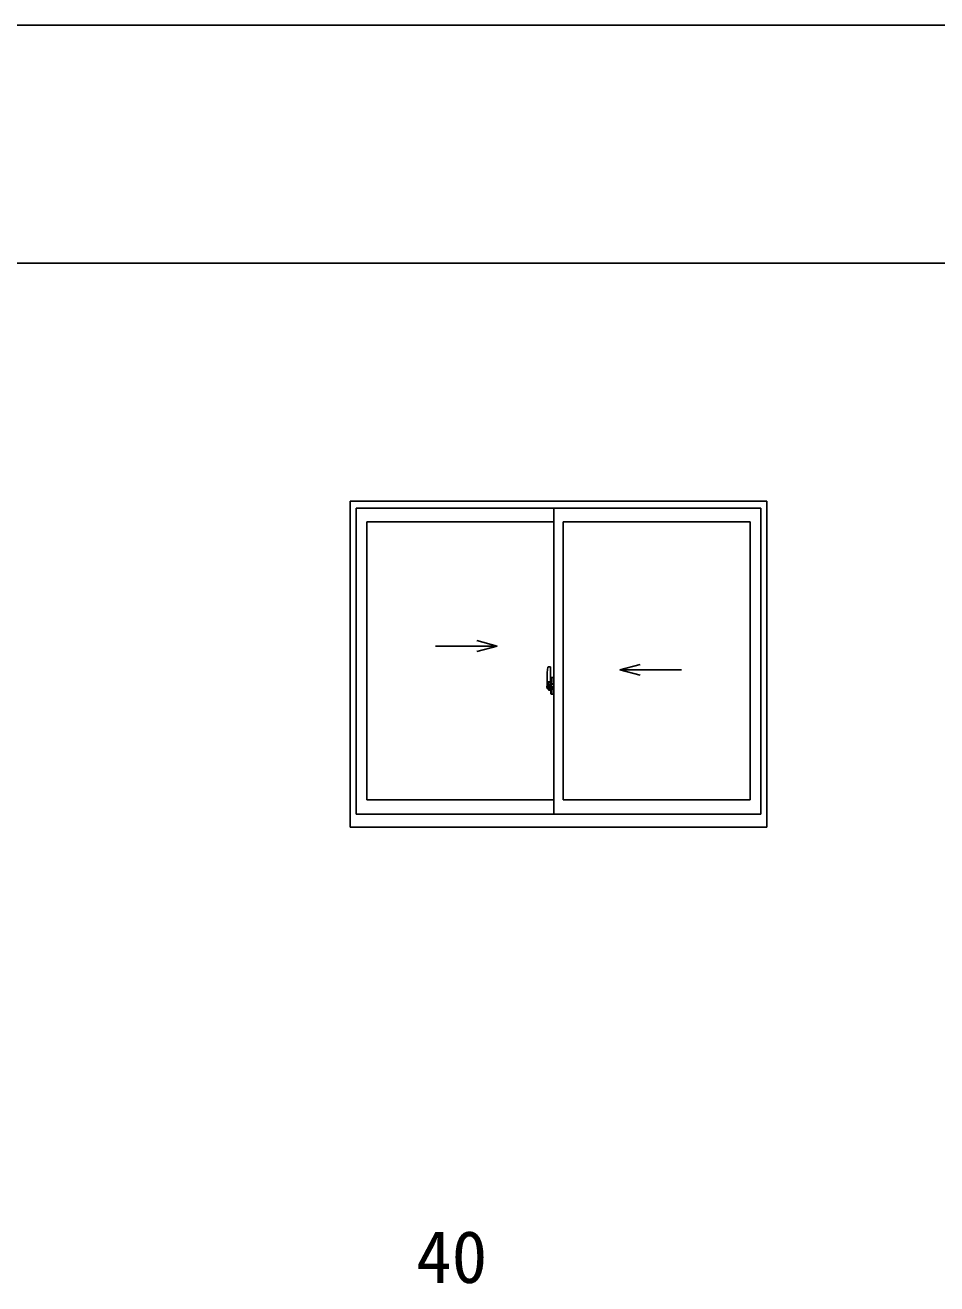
# Model space of a CAD drawing. Units: millimetres, scale not verified. Extents: x -437 to 438, y -281 to 279.
# Drawn here: x 223.7 to 319.4, y 111.5 to 243.7 of the extents above; entities that cross this region are included whole.
import ezdxf
from ezdxf.enums import TextEntityAlignment as Align

# ---------------------------------------------------------------- set-up
doc = ezdxf.new("R2010")
doc.units = ezdxf.units.MM
doc.header["$LTSCALE"] = 2
for name, color, linetype in [('0-5_YKK_A1', 4, 'Continuous'), ('0-6_YKK_D', 6, 'Continuous'), ('0-7_YKK_ZWAK', 7, 'Continuous')]:
    doc.layers.add(name, color=color, linetype=linetype)
doc.styles.add('ＭＳ ゴシック', font='')
doc.styles.get('ＭＳ ゴシック').set_extended_font_data('MS Gothic')

msp = doc.modelspace()

# ---------------------------------------------------------------- linework, layer by layer
at = {"layer": '0-5_YKK_A1'}
for p, q in [((301.575, 193.7), (257.825, 193.7)), ((257.825, 193.7), (257.825, 159.45)), ((301.575, 159.45), (301.575, 193.7)), ((300.95, 192.95), (258.45, 192.95)), ((258.45, 192.95), (258.45, 160.825)), ((279.2, 160.825), (279.2, 192.95)), ((300.95, 160.825), (300.95, 192.95)), ((279.2, 191.525), (259.575, 191.525)), ((259.575, 191.525), (259.575, 162.3)), ((280.2, 162.3), (280.2, 191.525)), ((299.825, 191.525), (280.2, 191.525)), ((299.825, 162.3), (299.825, 191.525)), ((271.131, 179.036), (273.248, 178.469)), ((266.777, 178.469), (273.248, 178.469)), ((271.131, 177.902), (273.248, 178.469)), ((278.62, 176.279), (278.837, 176.287)), ((278.85, 176.275), (278.85, 174.645)), ((288.269, 176.536), (286.152, 175.969)), ((292.623, 175.969), (286.152, 175.969)), ((288.269, 175.402), (286.152, 175.969)), ((278.5, 175.153), (278.5, 174.044)), ((278.794, 174.721), (278.6, 174.721)), ((278.6, 174.191), (278.6, 174.721)), ((278.613, 174.685), (278.794, 174.685)), ((278.613, 174.195), (278.613, 174.685)), ((278.813, 174.583), (278.813, 174.608)), ((278.842, 174.645), (278.842, 174.496)), ((278.85, 174.645), (278.842, 174.645)), ((278.85, 174.665), (278.85, 174.385)), ((278.85, 174.385), (278.85, 174.562)), ((278.862, 174.574), (278.912, 174.575)), ((278.912, 174.491), (278.912, 174.648)), ((278.913, 175.128), (278.913, 174.675)), ((278.975, 174.675), (278.913, 174.675)), ((278.925, 174.663), (278.925, 174.675)), ((278.988, 174.663), (278.925, 174.663)), ((278.987, 174.662), (278.925, 174.66)), ((278.975, 175.153), (278.938, 175.153)), ((278.975, 175.153), (278.975, 174.675)), ((278.975, 175.14), (278.988, 175.14)), ((278.988, 175.155), (279.2, 175.163)), ((278.988, 175.155), (278.988, 174.663)), ((278.988, 175.14), (278.988, 174.663)), ((279.2, 175.163), (279.2, 173.413)), ((278.923, 174.2), (278.405, 174.2)), ((278.414, 174.2), (279.077, 174.2)), ((278.524, 174.019), (278.627, 174.015)), ((278.6, 174.19), (278.6, 174.191)), ((278.601, 174.166), (278.6, 174.19)), ((278.6, 174.172), (278.6, 174.19)), ((278.627, 174.101), (278.627, 174.015)), ((278.735, 174.101), (278.627, 174.101)), ((278.645, 174.067), (278.627, 174.067)), ((278.645, 174.043), (278.763, 174.043)), ((278.645, 173.978), (278.645, 174.043)), ((278.645, 173.97), (278.645, 173.978)), ((278.645, 173.97), (278.789, 173.97)), ((278.7, 173.843), (278.7, 173.818)), ((278.794, 173.818), (278.7, 173.818)), ((278.713, 173.856), (278.794, 173.856)), ((278.735, 174.105), (278.735, 174.087)), ((278.755, 174.105), (278.735, 174.105)), ((278.755, 174.496), (278.755, 174.087)), ((278.842, 174.496), (278.755, 174.496)), ((278.763, 174.331), (278.755, 174.331)), ((278.763, 174.274), (278.763, 174.373)), ((278.763, 174.274), (278.813, 174.274)), ((278.763, 174.274), (278.763, 174.274)), ((278.763, 174.237), (278.763, 174.274)), ((278.763, 174.237), (278.813, 174.237)), ((278.763, 174.214), (278.763, 174.237)), ((278.763, 174.214), (278.813, 174.214)), ((278.763, 174.117), (278.763, 174.214)), ((278.763, 174.117), (278.813, 174.117)), ((278.763, 174.09), (278.763, 174.117)), ((278.763, 174.09), (278.813, 174.09)), ((278.763, 174.087), (278.763, 174.09)), ((278.77, 174.2), (279.282, 174.2)), ((278.812, 174.067), (278.806, 174.067)), ((278.812, 174.496), (278.812, 174.385)), ((278.812, 174.202), (278.812, 174.067)), ((278.85, 174.437), (278.813, 174.437)), ((278.813, 174.274), (278.813, 173.875)), ((278.898, 174.274), (278.813, 174.274)), ((278.813, 174.274), (278.813, 174.274)), ((278.813, 174.237), (278.813, 174.274)), ((278.813, 174.214), (278.813, 174.237)), ((278.813, 174.117), (278.813, 174.214)), ((278.813, 174.09), (278.813, 174.117)), ((278.813, 174.087), (278.813, 174.09)), ((278.813, 174.087), (278.813, 174.022)), ((278.813, 174.022), (278.813, 174.016)), ((278.813, 174.016), (278.813, 173.99)), ((278.85, 174.416), (278.85, 174.534)), ((278.85, 174.013), (278.85, 174.274)), ((278.85, 174.274), (278.85, 173.875)), ((278.912, 174), (278.862, 174.001)), ((278.912, 173.927), (278.912, 174.084)), ((278.913, 173.448), (278.913, 173.9)), ((278.975, 173.9), (278.913, 173.9)), ((278.987, 173.913), (278.925, 173.915)), ((278.925, 173.913), (278.925, 173.9)), ((278.988, 173.913), (278.925, 173.913)), ((278.937, 174.455), (278.937, 174.12)), ((278.975, 173.423), (278.938, 173.423)), ((278.943, 174.454), (278.943, 173.946)), ((279.185, 174.474), (278.955, 174.466)), ((278.955, 173.934), (279.185, 173.926)), ((278.975, 173.988), (278.975, 173.959)), ((278.975, 173.423), (278.975, 173.9)), ((278.975, 173.435), (278.988, 173.435)), ((279.163, 174), (278.988, 174)), ((278.988, 173.946), (279.163, 173.946)), ((278.988, 173.435), (278.988, 173.913)), ((279.028, 174.532), (279.028, 174.497)), ((279.12, 174.545), (279.04, 174.545)), ((279.04, 174.485), (279.12, 174.485)), ((279.133, 174.532), (279.133, 174.497)), ((279.175, 173.988), (279.175, 173.959)), ((279.193, 174.467), (279.193, 173.933)), ((279.193, 174.467), (279.193, 174.464)), ((279.2, 174.356), (279.193, 174.356)), ((279.2, 174.194), (279.193, 174.194)), ((259.575, 162.3), (279.2, 162.3)), ((280.2, 162.3), (299.825, 162.3)), ((258.45, 160.825), (300.95, 160.825)), ((257.825, 159.45), (301.575, 159.45))]:
    msp.add_line(p, q, dxfattribs=at)
for points in [[(278.813, 174.666), (278.813, 174.496), (278.813, 174.385)], [(278.645, 174.043), (278.645, 174.087), (278.763, 174.087), (278.813, 174.087)], [(278.7, 173.818), (278.689, 173.834), (278.684, 173.842)], [(278.811, 173.982), (278.809, 173.979), (278.807, 173.976), (278.802, 173.972), (278.794, 173.97), (278.785, 173.97), (278.78, 173.971), (278.774, 173.972), (278.763, 173.978), (278.763, 173.978)], [(278.813, 174.385), (278.898, 174.385), (278.898, 174.286)], [(278.813, 174.286), (278.898, 174.286), (278.898, 174.274)], [(278.937, 174.455), (278.936, 174.455), (278.932, 174.455), (278.927, 174.458), (278.921, 174.464), (278.915, 174.478), (278.912, 174.491)], [(278.912, 174.084), (278.913, 174.088), (278.916, 174.102), (278.92, 174.109), (278.925, 174.115), (278.929, 174.118), (278.934, 174.12), (278.937, 174.12)], [(278.988, 173.913), (278.988, 173.42), (279.2, 173.413)]]:
    msp.add_lwpolyline(points, dxfattribs=at)
for centre, radius, start, end in [((285.125, 175.132), 6.625, 170.20654, 179.82143), ((278.621, 176.254), 0.025, 92, 170.20654), ((278.837, 176.275), 0.0125, 0, 92), ((278.613, 174.697), 0.0125, 180, 270), ((278.794, 174.665), 0.0562, 0, 90), ((278.794, 174.666), 0.0187, 0, 90), ((278.863, 174.562), 0.0125, 91, 180), ((278.938, 175.128), 0.025, 90, 180), ((278.925, 174.648), 0.0125, 91.99999, 180), ((278.525, 174.044), 0.025, 180, 268), ((279.338, 174.19), 0.738, 179.91894, 190.81318), ((279.254, 174.161), 0.653, 179.5362, 192.85144), ((279.348, 174.175), 0.736, 178.42075, 189.33089), ((279.074, 174.122), 0.467, 188.62914, 193.1575), ((279.254, 174.161), 0.653, 192.85144, 209.23122), ((279.074, 174.122), 0.467, 193.1575, 216.63292), ((279.055, 174.132), 0.44, 189.9821, 192.05297), ((279.055, 174.132), 0.44, 192.05297, 218.82619), ((278.713, 173.843), 0.0125, 90, 180), ((278.765, 174.09), 0.0475, 266.91231, 356.7406), ((278.794, 173.875), 0.0187, 270, 0), ((278.794, 173.875), 0.0562, 270, 0), ((278.863, 174.013), 0.0125, 180, 269.00002), ((278.925, 173.927), 0.0125, 180, 268.00001), ((278.938, 173.448), 0.025, 180, 270), ((278.955, 174.454), 0.0127, 88.99206, 157.90245), ((278.955, 173.946), 0.0128, 202.43823, 270.66726), ((278.988, 173.988), 0.0125, 90, 180), ((278.988, 173.959), 0.0125, 180, 270), ((279.04, 174.532), 0.0125, 90, 180), ((279.04, 174.497), 0.0125, 180, 270), ((279.12, 174.532), 0.0125, 0, 90), ((279.12, 174.497), 0.0125, 270, 0), ((279.163, 173.988), 0.0125, 0, 90), ((279.163, 173.959), 0.0125, 270, 0)]:
    msp.add_arc(centre, radius, start, end, dxfattribs=at)
for centre, major_axis, ratio, start_param, end_param in [((278.813, 174.373), (0.05, 0), 0.251336, 1.5707963, 3.1415927), ((278.813, 174.274), (0.05, 0), 0.251336, 1.5707963, 3.1415927), ((278.763, 173.99), (-0.05, 0), 0.637322, 2.8889124, 3.1415927), ((278.955, 174.454), (-0.0118, 0.0043), 0.995692, 6.2803203, 6.6313047), ((278.955, 173.946), (0.0118, 0.0043), 0.995692, 2.7934732, 3.1444576), ((279.185, 174.467), (0.0053, 0.00549), 0.965668, 5.4977978, 7.1034794), ((279.185, 173.933), (-0.0053, 0.00549), 0.965668, 2.3212985, 3.9269802)]:
    msp.add_ellipse(centre, major_axis=major_axis, ratio=ratio, start_param=start_param, end_param=end_param, dxfattribs=at)
at = {"layer": '0-7_YKK_ZWAK'}
for p, q in [((438.2, 243.7), (-436.8, 243.7)), ((438.2, 218.7), (-436.8, 218.7))]:
    msp.add_line(p, q, dxfattribs=at)

# ---------------------------------------------------------------- texts
at = {"layer": '0-6_YKK_D', "style": 'ＭＳ ゴシック'}
msp.add_text('40', height=5.499, dxfattribs=at).set_placement((264.745, 109.905), align=Align.BOTTOM_LEFT)

doc.saveas('drawing.dxf')
